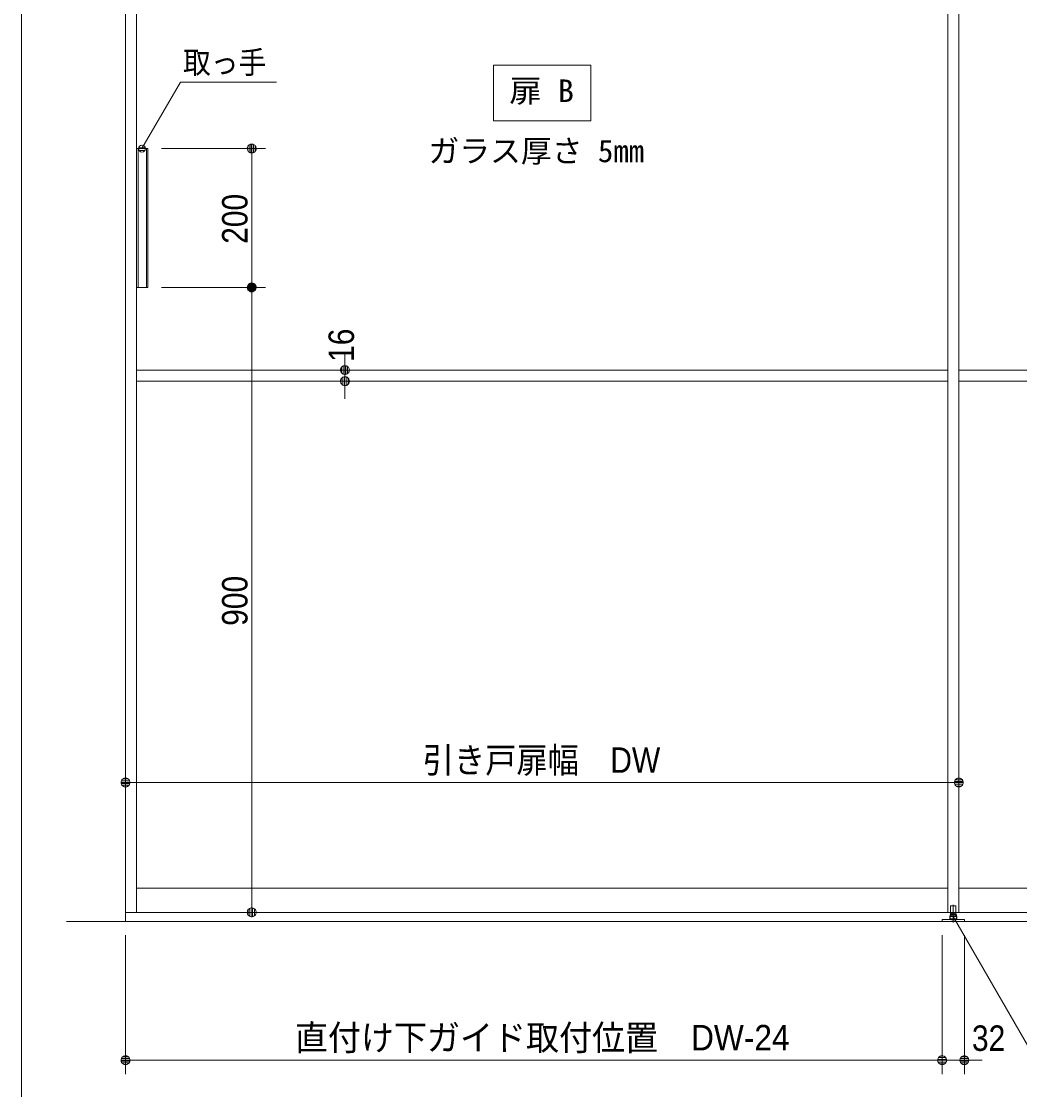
# Model space of a CAD drawing. Units: millimetres, scale not verified. Extents: x -6062 to 6062, y -3045 to 3045.
# Drawn here: x -5788 to -4350, y -2242 to -704 of the extents above; entities that cross this region are included whole.
import ezdxf
from ezdxf.enums import TextEntityAlignment as Align

# ---------------------------------------------------------------- set-up
doc = ezdxf.new("R2010")
doc.units = ezdxf.units.MM
doc.header["$LTSCALE"] = 20
for name, color, linetype, lineweight in [('0-0_1図面枠', 7, 'Continuous', 9), ('0-1_2寸法-3', 7, 'Continuous', 9), ('0-2_3一般', 7, 'Continuous', 9), ('0-3_2寸法-1', 7, 'Continuous', 9), ('0-4_0', 7, 'Continuous', 9), ('0-5_2寸法-2', 7, 'Continuous', 9)]:
    doc.layers.add(name, color=color, linetype=linetype, lineweight=lineweight)
doc.styles.add('ＭＳ ゴシック', font='')
doc.styles.add('ＭＳ Ｐゴシック', font='')
doc.styles.get('ＭＳ ゴシック').set_extended_font_data('MS Gothic')
doc.styles.get('ＭＳ Ｐゴシック').set_extended_font_data('MS PGothic')

# ---------------------------------------------------------------- blocks, each defined once
blk = doc.blocks.new('_Dot')
at = {"layer": '0-4_0'}
for p, q in [((-10, 0), (-20, 0)), ((9.78, 2), (-9.78, 2)), ((7.99, 6), (-7.99, 6)), ((9.16, -3.98), (-9.16, -3.98)), ((6, -7.98), (-6, -7.98))]:
    blk.add_line(p, q, dxfattribs=at)
for points in [[(10, 0), (9.92, 1.25), (9.69, 2.49), (9.3, 3.68), (8.76, 4.82), (8.09, 5.88), (7.29, 6.85), (6.37, 7.71), (5.36, 8.44), (4.26, 9.05), (3.09, 9.51), (1.87, 9.82), (0.63, 9.98), (-0.63, 9.98), (-1.87, 9.82), (-3.09, 9.51), (-4.26, 9.05), (-5.36, 8.44), (-6.37, 7.71), (-7.29, 6.85), (-8.09, 5.88), (-8.76, 4.82), (-9.3, 3.68), (-9.69, 2.49), (-9.92, 1.25), (-10, 0), (0, 0)], [(-10, 0), (-9.92, -1.25), (-9.69, -2.49), (-9.3, -3.68), (-8.76, -4.82), (-8.09, -5.88), (-7.29, -6.85), (-6.37, -7.71), (-5.36, -8.44), (-4.26, -9.05), (-3.09, -9.51), (-1.87, -9.82), (-0.63, -9.98), (0.63, -9.98), (1.87, -9.82), (3.09, -9.51), (4.26, -9.05), (5.36, -8.44), (6.37, -7.71), (7.29, -6.85), (8.09, -5.88), (8.76, -4.82), (9.3, -3.68), (9.69, -2.49), (9.92, -1.25), (10, 0), (0, 0)]]:
    blk.add_lwpolyline(points, close=True, dxfattribs=at)
blk = doc.blocks.new('グループ-70')
at = {"layer": '0-2_3一般'}
for p, q in [((-77000, 7000), (-77000, -40000)), ((-78696.5, -40000), (20223.5, -40000))]:
    blk.add_line(p, q, dxfattribs=at)
blk = doc.blocks.new('グループ-71')
at = {"layer": '0-2_3一般'}
for p, q in [((-76680, -39740), (-76680, 6140)), ((-53320, -39740), (-53320, 6140)), ((-53320, 6140), (-53320, -39740)), ((-53000, -39740), (-53000, 6140)), ((-53000, 6140), (-53000, -39740)), ((-76680, -17740), (-76680, -21740)), ((-76680, -17740), (-76360, -17740)), ((-76640, -21740), (-76640, -17740)), ((-76400, -21740), (-76400, -17740)), ((-53320, -24120), (-76680, -24120)), ((-29640, -24120), (-53000, -24120)), ((-53320, -24440), (-76680, -24440)), ((-29640, -24440), (-53000, -24440)), ((-76680, -39040), (-53320, -39040)), ((-53000, -39040), (-29640, -39040)), ((-53235, -39560), (-53235, -39800)), ((-53095, -39550), (-53225, -39550)), ((-53160, -40027.8), (-53160, -39520)), ((-53085, -39800), (-53085, -39560)), ((-53000, -39740), (-77000, -39740)), ((-53480, -40000), (-53480, -39942)), ((-29320, -39740), (-53320, -39740)), ((-53260, -39922), (-53260, -39862)), ((-53260, -39922), (-53260, -39942)), ((-53060, -39922), (-53260, -39922)), ((-53060, -39922), (-53260, -39922)), ((-53235, -39800), (-53085, -39800)), ((-53086, -39800), (-53234, -39800)), ((-53234, -39800), (-53234, -39862)), ((-53120, -39862), (-53060, -39862)), ((-53086, -39800), (-53086, -39862)), ((-53060, -39922), (-53060, -39862)), ((-53060, -39942), (-52840, -39942)), ((-52840, -39942), (-52840, -40000)), ((-52840, -40000), (-53480, -40000))]:
    blk.add_line(p, q, dxfattribs=at)
for points in [[(-77000, -39740), (-77000, 6140), (-53000, 6140)], [(-76680, -21740), (-76360, -21740), (-76360, -17740)], [(-53480, -39942), (-53060, -39942), (-53060, -39922)], [(-53260, -39862), (-53200, -39862), (-53120, -39862)]]:
    blk.add_lwpolyline(points, dxfattribs=at)
for centre, start, end in [((-53225, -39560), 90, 180), ((-53095, -39560), 0, 90)]:
    blk.add_arc(centre, 10, start, end, dxfattribs=at)
blk = doc.blocks.new('グループ-72')
at = {"layer": '0-2_3一般'}
for name in ['グループ-70', 'グループ-71']:
    blk.add_blockref(name, (0, 0), dxfattribs=at)
blk = doc.blocks.new('グループ-81')
at = {"layer": '0-0_1図面枠'}
blk.add_lwpolyline([(-80000, 55400), (80000, 55400), (80000, -55400), (-80000, -55400)], close=True, dxfattribs=at)
blk = doc.blocks.new('図面枠')
at = {"layer": '0-0_1図面枠'}
blk.add_blockref('グループ-81', (0, 0), dxfattribs=at)

msp = doc.modelspace()

# ---------------------------------------------------------------- linework, layer by layer
at = {"layer": '0-1_2寸法-3'}
for p, q in [((-5608.91, -886.01), (-5618.69, -886.01)), ((-5609.8, -890.01), (-5617.8, -890.01)), ((-5613.63, -882.01), (-5613.97, -882.01)), ((-5613.63, -882.01), (-5613.97, -882.01)), ((-4440.6, -1992.11), (-4450.4, -1992.11)), ((-4441.5, -1996.11), (-4449.5, -1996.11)), ((-4445.31, -1988.11), (-4445.69, -1988.11)), ((-4445.31, -1988.11), (-4445.69, -1988.11))]:
    msp.add_line(p, q, dxfattribs=at)
msp.add_lwpolyline([(-5107.5, -767), (-4967.5, -767), (-4967.5, -847), (-5107.5, -847)], close=True, dxfattribs=at)
for points in [[(-5613.8, -887), (-5558.56, -791.33), (-5420.04, -791.33)], [(-4445.5, -1993.1), (-4326.05, -2200), (-4010.03, -2200)]]:
    msp.add_lwpolyline(points, dxfattribs=at)
for centre in [(-5613.8, -887), (-5613.8, -887), (-4445.5, -1993.1), (-4445.5, -1993.1)]:
    msp.add_circle(centre, 5.01, dxfattribs=at)
at = {"layer": '0-3_2寸法-1'}
for p, q in [((-5585.8, -887), (-5435.8, -887)), ((-5455.8, -1074.29), (-5455.8, -899.71)), ((-5585.6, -1087), (-5435.8, -1087)), ((-5585.6, -1087), (-5435.8, -1087)), ((-5455.8, -1099.71), (-5455.8, -1974.29)), ((-5637.5, -1780), (-5637.3, -1780)), ((-4437.5, -1780), (-4437.3, -1780)), ((-5624.79, -1800), (-4450.21, -1800)), ((-5585.8, -1987), (-5435.8, -1987)), ((-5637.5, -2020), (-5637.5, -2220)), ((-4461.5, -2020), (-4461.5, -2220)), ((-5624.79, -2200), (-4474.21, -2200))]:
    msp.add_line(p, q, dxfattribs=at)
at = {"layer": '0-5_2寸法-2'}
for p, q in [((-5321.5, -1193.29), (-5321.5, -1180.58)), ((-5321.5, -1206), (-5321.5, -1222)), ((-5301.5, -1206), (-5301.3, -1206)), ((-5301.5, -1222), (-5301.3, -1222)), ((-5321.5, -1234.71), (-5321.5, -1247.42)), ((-4461.5, -2020), (-4461.5, -2220)), ((-4429.5, -2020), (-4429.5, -2220)), ((-4474.21, -2200), (-4486.92, -2200)), ((-4429.5, -2200), (-4461.5, -2200)), ((-4416.79, -2200), (-4404.08, -2200))]:
    msp.add_line(p, q, dxfattribs=at)

# ---------------------------------------------------------------- block references
at = {"layer": '0-0_1図面枠', "xscale": 0.05, "yscale": 0.05}
msp.add_blockref('図面枠', (-1787.5, 0), dxfattribs=at)
at = {"layer": '0-2_3一般', "xscale": 0.05, "yscale": 0.05}
msp.add_blockref('グループ-72', (-1787.5, 0), dxfattribs=at)
at = {"layer": '0-3_2寸法-1', "xscale": 0.6356201, "yscale": 0.6356201}
for p, rotation in [((-5455.8, -887), 90), ((-5455.8, -1087), 270), ((-5455.8, -1087), 90), ((-5637.5, -1800), 180), ((-5455.8, -1987), 270), ((-5637.5, -2200), 180)]:
    msp.add_blockref('_Dot', p, dxfattribs=dict(at, rotation=rotation))
for p in [(-4437.5, -1800), (-4461.5, -2200)]:
    msp.add_blockref('_Dot', p, dxfattribs=at)
at = {"layer": '0-5_2寸法-2', "xscale": 0.6356201, "yscale": 0.6356201}
for p, rotation in [((-5321.5, -1206), 270), ((-5321.5, -1222), 90), ((-4429.5, -2200), 180)]:
    msp.add_blockref('_Dot', p, dxfattribs=dict(at, rotation=rotation))
msp.add_blockref('_Dot', (-4461.5, -2200), dxfattribs=at)

# ---------------------------------------------------------------- texts
at = {"layer": '0-1_2寸法-3', "style": 'ＭＳ ゴシック'}
for s, width, p in [('取っ手', 0.9, (-5554.71, -788.94)), ('扉 B', 1.05, (-5084.86, -829.87))]:
    msp.add_text(s, height=32.55, dxfattribs=dict(at, width=width)).set_placement(p, align=Align.BOTTOM_LEFT)
msp.add_text('ガラス厚さ 5mm', height=32.55, dxfattribs=at).set_placement((-5201.29, -916.45), align=Align.BOTTOM_LEFT)
at = {"layer": '0-3_2寸法-1', "style": 'ＭＳ Ｐゴシック', "width": 0.9}
for s, p in [('200', (-5450.84, -1024.28)), ('900', (-5450.84, -1574.38))]:
    msp.add_text(s, height=36.66, rotation=90, dxfattribs=at).set_placement(p, align=Align.BOTTOM_LEFT)
at = {"layer": '0-3_2寸法-1', "style": 'ＭＳ Ｐゴシック'}
for s, width, p in [('引き戸扉幅\u3000DW', 0.9, (-5209.66, -1797.07)), ('直付け下ガイド取付位置\u3000DW-24', 0.95, (-5393.58, -2196.79))]:
    msp.add_text(s, height=36.69, dxfattribs=dict(at, width=width)).set_placement(p, align=Align.BOTTOM_LEFT)
at = {"layer": '0-5_2寸法-2', "style": 'ＭＳ Ｐゴシック', "width": 0.9}
msp.add_text('16', height=36.66, rotation=90, dxfattribs=at).set_placement((-5297.53, -1194.33), align=Align.BOTTOM_LEFT)
msp.add_text('32', height=36.66, dxfattribs=at).set_placement((-4418.59, -2197.52), align=Align.BOTTOM_LEFT)

doc.saveas('drawing.dxf')
